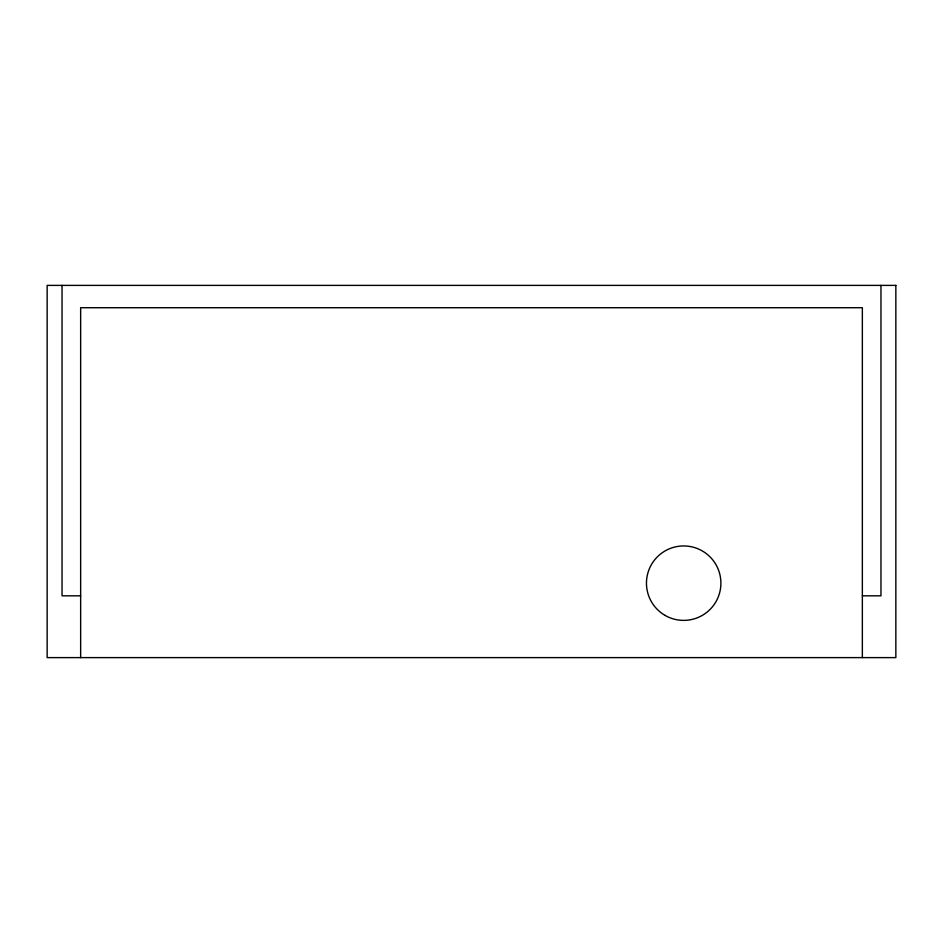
<?xml version="1.0" encoding="UTF-8"?>
<svg xmlns="http://www.w3.org/2000/svg" width="943" height="943" viewBox="0 0 943 943"><rect width="100%" height="100%" fill="white"/><g stroke="black" fill="none" stroke-linecap="round" stroke-linejoin="round"><path stroke-width="1.41" d="M80.65 595.823L62.038 595.823L62.038 285.387M862.35 595.823L880.962 595.823L880.962 285.387M862.35 657.613L862.35 307.713L80.65 307.713L80.65 657.613M895.85 285.387L47.15 285.387L47.15 657.613L895.85 657.613L895.85 285.387M665.063 615.402A37.225 37.225 0 0 0 720.9 583.175A37.225 37.225 0 0 0 665.063 550.936A37.225 37.225 0 0 0 665.063 615.402"/></g></svg>
